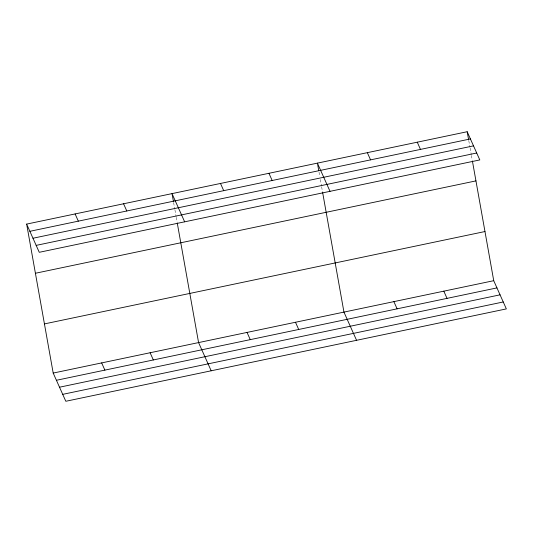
<?xml version="1.0" encoding="UTF-8"?>
<svg xmlns="http://www.w3.org/2000/svg" width="533" height="533" viewBox="0 0 533 533"><rect width="100%" height="100%" fill="white"/><g stroke="black" fill="none" stroke-linecap="round" stroke-linejoin="round"><path stroke-width="0.4" stroke-dasharray="2.67 2" d="M468.793 140.739L469.966 147.295M470.106 148.114L471.279 154.663M471.425 155.483L472.298 160.4M319.014 172.146L319.74 176.243M320.326 179.521L321.492 186.077M321.639 186.896L322.518 191.807M173.631 202.633L174.804 209.183M174.951 210.002L176.117 216.558M176.263 217.377L177.136 222.294"/><path stroke-width="0.8" d="M26.65 224.1L467.188 131.724L479.807 159.927L39.269 252.309L26.65 224.1L53.193 373.073L65.812 401.276L506.35 308.9L493.731 280.691L472.445 161.219M29.875 231.309L470.412 138.933M32.973 238.238L473.511 145.862M36.164 245.38L476.709 152.998M35.411 273.262L475.949 180.887M44.432 323.911L484.977 231.535M53.193 373.073L493.731 280.691M56.418 380.282L496.956 287.9M59.516 387.211L500.061 294.829M62.714 394.347L503.252 301.971M417.259 142.191L420.484 149.407M443.809 291.165L447.034 298.373M367.33 152.665L370.562 159.873M393.88 301.631L397.105 308.84M330.02 191.34L317.408 163.131L318.721 170.507M356.564 340.307L343.952 312.105L322.665 192.626M268.945 173.292L272.17 180.507M295.489 322.265L298.713 329.474M220.489 183.459L223.713 190.667M247.032 332.425L250.257 339.634M184.645 221.821L172.026 193.619L173.485 201.814M211.188 370.788L198.576 342.586L177.282 223.114M123.569 203.779L126.794 210.988M150.113 352.746L153.337 359.955M75.106 213.94L78.331 221.148M101.656 362.906L104.881 370.122M467.188 131.724L468.647 139.919"/></g></svg>
